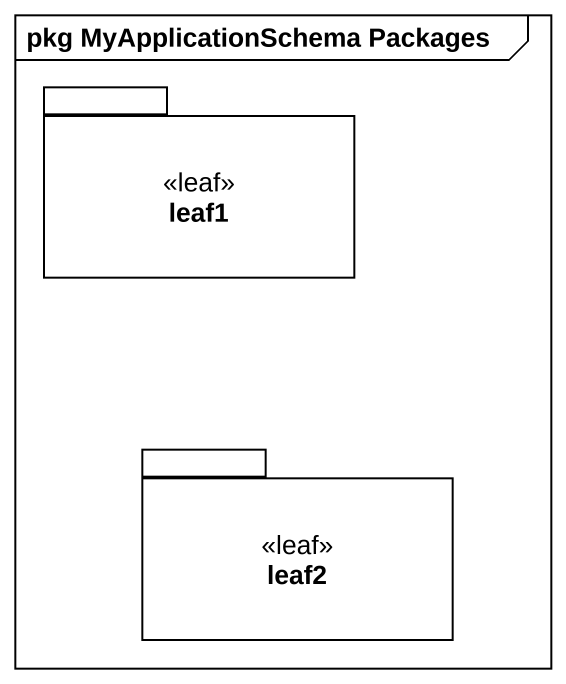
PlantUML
@startuml
mainframe pkg MyApplicationSchema Packages
package leaf1 <<leaf>> {
}
package leaf2 <<leaf>> {
}
@enduml
